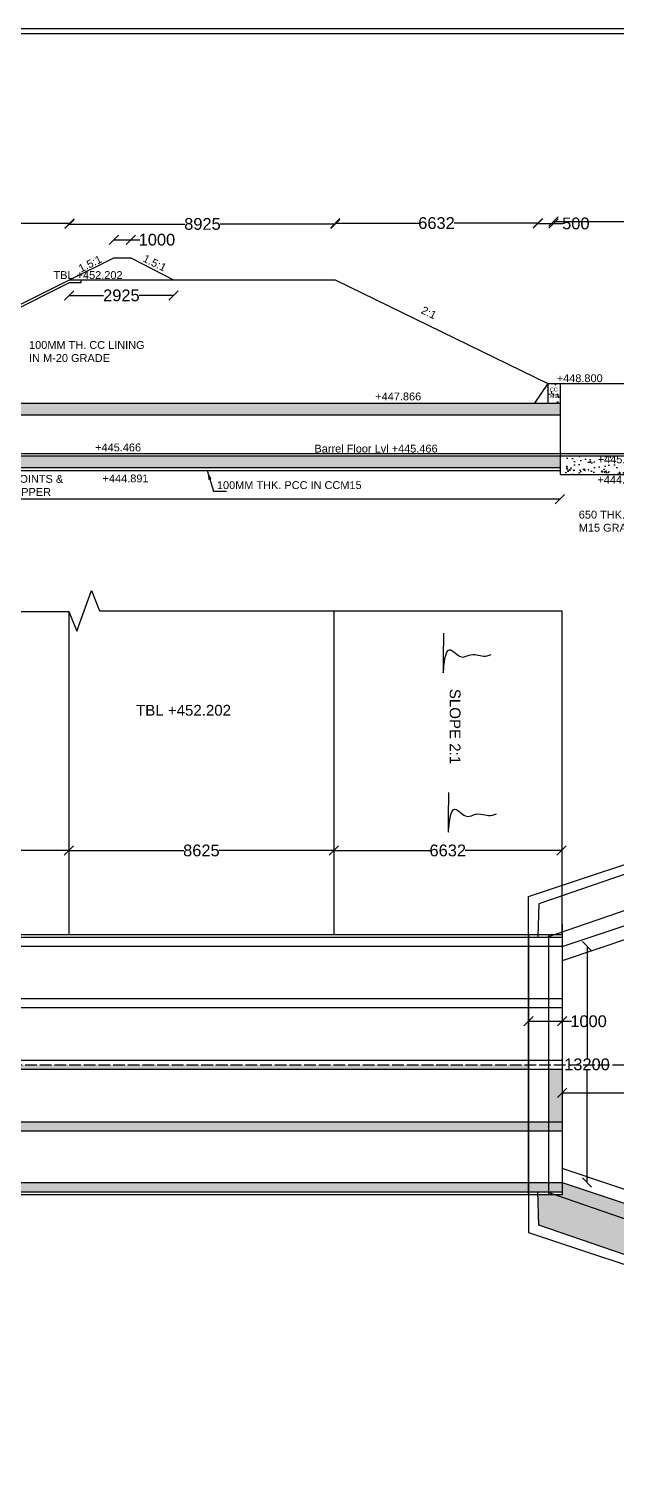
# Model space of a CAD drawing. Header units: millimetres. Extents: x 5124 to 6568637, y 2311 to 91879094.
# Drawn here: x 3713914 to 3719909, y 45941654 to 45956445 of the extents above; entities that cross this region are included whole.
import ezdxf

# ---------------------------------------------------------------- set-up
doc = ezdxf.new("R2010")
doc.units = ezdxf.units.MM
doc.header["$MEASUREMENT"] = 0
doc.linetypes.add('ACAD_ISO02W100', pattern=[15, 12, -3])
for name, color, linetype in [('DIMENSION', 7, 'Continuous'), ('DRAWING', 7, 'Continuous'), ('TEXT', 7, 'Continuous')]:
    doc.layers.add(name, color=color, linetype=linetype)
doc.styles.get("Standard").update_dxf_attribs({"font": 'arial.ttf', "height": 120})
doc.dimstyles.get("Standard").update_dxf_attribs({"dimtxt": 200, "dimasz": 110, "dimexe": 0.18, "dimexo": 0.0625, "dimgap": 0.09, "dimtad": 0, "dimtih": 1, "dimtoh": 1, "dimdec": 0, "dimzin": 0, "dimdsep": 46, "dimtxsty": 'Standard', "dimblk": 'OBLIQUE', "dimcen": 0.09, "dimse1": 1, "dimse2": 1, "dimadec": 0, "dimazin": 0, "dimtfac": 1, "dimtdec": 0, "dimtofl": 0, "dimtmove": 0, "dimatfit": 3, "dimfxl": 1, "dimtolj": 1, "dimtzin": 0, "dimarcsym": 0})
pattern_1 = [(50, (0, 0), (179.31504565, -15.68803375), [18.75, -206.25]), (355, (0, 0), (-34.6878334, 188.0480334), [15, -165]), (100.4514, (14.94, -1.3), (144.6273454, 172.3598855), [15.9350475, -175.285528]), (46.1842, (0, 50), (266.8102622, -41.3797536), [28.125, -309.375]), (96.6356, (22.23, 46.55), (233.6656764, 243.5294677), [23.902572, -262.92825]), (351.1842, (0, 50), (233.6654863, 243.5296502), [22.5, -247.5]), (21, (25, 37.5), (149.22676303, -100.65472267), [18.75, -206.25]), (326, (25, 37.5), (60.828833, 181.28751126), [15, -165]), (71.4514, (37.44, 29.11), (210.05565715, 80.6326242), [15.9350475, -175.285528]), (37.5, (0, 0), (3.03996383, 83.22346346), [0, -163, 0, -167.5, 0, -165.625]), (7.5, (0, 0), (65.76738436, 98.60292797), [0, -95.5, 0, -159.25, 0, -63.125]), (327.5, (-55.75, 0), (133.45560904, -5.63871793), [0, -62.5, 0, -195, 0, -258.75]), (317.5, (-80.75, 0), (145.79654234, 25.02624558), [0, -81.25, 0, -129.5, 0, -183.75])]

# ---------------------------------------------------------------- blocks, each defined once
blk = doc.blocks.new('_Oblique')
at = {"color": 0, "linetype": 'ByBlock', "lineweight": -2}
blk.add_line((-0.5, -0.5), (0.5, 0.5), dxfattribs=at)
blk = doc.blocks.new('*D81')
at = {"layer": 'Defpoints', "color": 0, "linetype": 'Continuous', "transparency": 16777216}
for p in [(3714329, 45954458), (3711800, 45954443), (3714329, 45953882)]:
    blk.add_point(p, dxfattribs=at)
at = {"layer": 'DIMENSION', "color": 0, "linetype": 'Continuous', "lineweight": -2, "transparency": 16777216}
for p, q in [((3711800, 45954458), (3712886, 45954458)), ((3714329, 45954458), (3713244, 45954458))]:
    blk.add_line(p, q, dxfattribs=at)
at = {"layer": 'DIMENSION', "color": 0, "linetype": 'Continuous', "lineweight": -2, "transparency": 16777216, "xscale": 95, "yscale": 95, "zscale": 95, "rotation": 180}
blk.add_blockref('_Oblique', (3711800, 45954458), dxfattribs=at)
at = {"layer": 'DIMENSION', "color": 0, "linetype": 'Continuous', "lineweight": -2, "transparency": 16777216, "xscale": 95, "yscale": 95, "zscale": 95}
blk.add_blockref('_Oblique', (3714329, 45954458), dxfattribs=at)
at = {"layer": 'DIMENSION', "color": 0, "linetype": 'Continuous', "transparency": 16777216, "insert": (3713065, 45954458), "char_height": 120, "attachment_point": 5}
blk.add_mtext('\\A1;8300', dxfattribs=at)
blk = doc.blocks.new('*D82')
at = {"layer": 'Defpoints', "color": 0, "linetype": 'Continuous', "transparency": 16777216}
for p in [(3714953, 45954293), (3714780, 45954108), (3714953, 45954108)]:
    blk.add_point(p, dxfattribs=at)
at = {"layer": 'DIMENSION', "color": 0, "linetype": 'Continuous', "lineweight": -2, "transparency": 16777216}
for p, q in [((3714780, 45954293), (3714953, 45954293)), ((3714953, 45954293), (3715048, 45954293))]:
    blk.add_line(p, q, dxfattribs=at)
at = {"layer": 'DIMENSION', "color": 0, "linetype": 'Continuous', "lineweight": -2, "transparency": 16777216, "xscale": 95, "yscale": 95, "zscale": 95, "rotation": 180}
blk.add_blockref('_Oblique', (3714780, 45954293), dxfattribs=at)
at = {"layer": 'DIMENSION', "color": 0, "linetype": 'Continuous', "lineweight": -2, "transparency": 16777216, "xscale": 95, "yscale": 95, "zscale": 95}
blk.add_blockref('_Oblique', (3714953, 45954293), dxfattribs=at)
at = {"layer": 'DIMENSION', "color": 0, "linetype": 'Continuous', "transparency": 16777216, "insert": (3715221, 45954293), "char_height": 120, "attachment_point": 5}
blk.add_mtext('\\A1;1000', dxfattribs=at)
blk = doc.blocks.new('*D83')
at = {"layer": 'Defpoints', "color": 0, "linetype": 'Continuous', "transparency": 16777216}
for p in [(3715389, 45953882), (3714326, 45953852), (3715389, 45953725)]:
    blk.add_point(p, dxfattribs=at)
at = {"layer": 'DIMENSION', "color": 0, "linetype": 'Continuous', "lineweight": -2, "transparency": 16777216}
for p, q in [((3714326, 45953725), (3714677, 45953725)), ((3715389, 45953725), (3715038, 45953725))]:
    blk.add_line(p, q, dxfattribs=at)
at = {"layer": 'DIMENSION', "color": 0, "linetype": 'Continuous', "lineweight": -2, "transparency": 16777216, "xscale": 95, "yscale": 95, "zscale": 95, "rotation": 180}
blk.add_blockref('_Oblique', (3714326, 45953725), dxfattribs=at)
at = {"layer": 'DIMENSION', "color": 0, "linetype": 'Continuous', "lineweight": -2, "transparency": 16777216, "xscale": 95, "yscale": 95, "zscale": 95}
blk.add_blockref('_Oblique', (3715389, 45953725), dxfattribs=at)
at = {"layer": 'DIMENSION', "color": 0, "linetype": 'Continuous', "transparency": 16777216, "insert": (3714858, 45953725), "char_height": 120, "attachment_point": 5}
blk.add_mtext('\\A1;2925', dxfattribs=at)
blk = doc.blocks.new('*D84')
at = {"layer": 'Defpoints', "color": 0, "linetype": 'Continuous', "transparency": 16777216}
for p in [(3714329, 45954458), (3717043, 45954454), (3717043, 45953882)]:
    blk.add_point(p, dxfattribs=at)
at = {"layer": 'DIMENSION', "color": 0, "linetype": 'Continuous', "lineweight": -2, "transparency": 16777216}
for p, q in [((3714329, 45954454), (3715506, 45954454)), ((3717043, 45954454), (3715866, 45954454))]:
    blk.add_line(p, q, dxfattribs=at)
at = {"layer": 'DIMENSION', "color": 0, "linetype": 'Continuous', "lineweight": -2, "transparency": 16777216, "xscale": 95, "yscale": 95, "zscale": 95, "rotation": 180}
blk.add_blockref('_Oblique', (3714329, 45954454), dxfattribs=at)
at = {"layer": 'DIMENSION', "color": 0, "linetype": 'Continuous', "lineweight": -2, "transparency": 16777216, "xscale": 95, "yscale": 95, "zscale": 95}
blk.add_blockref('_Oblique', (3717043, 45954454), dxfattribs=at)
at = {"layer": 'DIMENSION', "color": 0, "linetype": 'Continuous', "transparency": 16777216, "insert": (3715686, 45954454), "char_height": 120, "attachment_point": 5}
blk.add_mtext('\\A1;8925', dxfattribs=at)
blk = doc.blocks.new('*D85')
at = {"layer": 'Defpoints', "color": 0, "linetype": 'Continuous', "transparency": 16777216}
for p in [(3717043, 45954454), (3719110, 45954468), (3719110, 45954463)]:
    blk.add_point(p, dxfattribs=at)
at = {"layer": 'DIMENSION', "color": 0, "linetype": 'Continuous', "lineweight": -2, "transparency": 16777216}
for p, q in [((3717043, 45954463), (3717897, 45954463)), ((3719110, 45954463), (3718255, 45954463))]:
    blk.add_line(p, q, dxfattribs=at)
at = {"layer": 'DIMENSION', "color": 0, "linetype": 'Continuous', "lineweight": -2, "transparency": 16777216, "xscale": 95, "yscale": 95, "zscale": 95, "rotation": 180}
blk.add_blockref('_Oblique', (3717043, 45954463), dxfattribs=at)
at = {"layer": 'DIMENSION', "color": 0, "linetype": 'Continuous', "lineweight": -2, "transparency": 16777216, "xscale": 95, "yscale": 95, "zscale": 95}
blk.add_blockref('_Oblique', (3719110, 45954463), dxfattribs=at)
at = {"layer": 'DIMENSION', "color": 0, "linetype": 'Continuous', "transparency": 16777216, "insert": (3718076, 45954463), "char_height": 120, "attachment_point": 5}
blk.add_mtext('\\A1;6632', dxfattribs=at)
blk = doc.blocks.new('*D86')
at = {"layer": 'Defpoints', "color": 0, "linetype": 'Continuous', "transparency": 16777216}
for p in [(3719110, 45954463), (3719271, 45954459), (3719271, 45954459)]:
    blk.add_point(p, dxfattribs=at)
at = {"layer": 'DIMENSION', "color": 0, "linetype": 'Continuous', "lineweight": -2, "transparency": 16777216}
for p, q in [((3719110, 45954459), (3719271, 45954459)), ((3719271, 45954459), (3719366, 45954459))]:
    blk.add_line(p, q, dxfattribs=at)
at = {"layer": 'DIMENSION', "color": 0, "linetype": 'Continuous', "lineweight": -2, "transparency": 16777216, "xscale": 95, "yscale": 95, "zscale": 95, "rotation": 180}
blk.add_blockref('_Oblique', (3719110, 45954459), dxfattribs=at)
at = {"layer": 'DIMENSION', "color": 0, "linetype": 'Continuous', "lineweight": -2, "transparency": 16777216, "xscale": 95, "yscale": 95, "zscale": 95}
blk.add_blockref('_Oblique', (3719271, 45954459), dxfattribs=at)
at = {"layer": 'DIMENSION', "color": 0, "linetype": 'Continuous', "transparency": 16777216, "insert": (3719499, 45954459), "char_height": 120, "attachment_point": 5}
blk.add_mtext('\\A1;500', dxfattribs=at)
blk = doc.blocks.new('*D87')
at = {"layer": 'Defpoints', "color": 0, "linetype": 'Continuous', "transparency": 16777216}
for p in [(3719271, 45954459), (3722782, 45954480), (3722782, 45954459)]:
    blk.add_point(p, dxfattribs=at)
at = {"layer": 'DIMENSION', "color": 0, "linetype": 'Continuous', "lineweight": -2, "transparency": 16777216}
for p, q in [((3719271, 45954480), (3720807, 45954480)), ((3722782, 45954480), (3721247, 45954480))]:
    blk.add_line(p, q, dxfattribs=at)
at = {"layer": 'DIMENSION', "color": 0, "linetype": 'Continuous', "lineweight": -2, "transparency": 16777216, "xscale": 95, "yscale": 95, "zscale": 95, "rotation": 180}
blk.add_blockref('_Oblique', (3719271, 45954480), dxfattribs=at)
at = {"layer": 'DIMENSION', "color": 0, "linetype": 'Continuous', "lineweight": -2, "transparency": 16777216, "xscale": 95, "yscale": 95, "zscale": 95}
blk.add_blockref('_Oblique', (3722782, 45954480), dxfattribs=at)
at = {"layer": 'DIMENSION', "color": 0, "linetype": 'Continuous', "transparency": 16777216, "insert": (3721027, 45954480), "char_height": 120, "attachment_point": 5}
blk.add_mtext('\\A1;17700', dxfattribs=at)
blk = doc.blocks.new('*D107')
at = {"layer": 'Defpoints', "color": 0, "linetype": 'Continuous', "transparency": 16777216}
for p in [(3719337, 45951938), (3702588, 45951872), (3719337, 45951646)]:
    blk.add_point(p, dxfattribs=at)
at = {"layer": 'DIMENSION', "color": 0, "linetype": 'Continuous', "lineweight": -2, "transparency": 16777216}
for p, q in [((3702588, 45951646), (3710737, 45951646)), ((3719337, 45951646), (3711188, 45951646))]:
    blk.add_line(p, q, dxfattribs=at)
at = {"layer": 'DIMENSION', "color": 0, "linetype": 'Continuous', "lineweight": -2, "transparency": 16777216, "xscale": 95, "yscale": 95, "zscale": 95, "rotation": 180}
blk.add_blockref('_Oblique', (3702588, 45951646), dxfattribs=at)
at = {"layer": 'DIMENSION', "color": 0, "linetype": 'Continuous', "lineweight": -2, "transparency": 16777216, "xscale": 95, "yscale": 95, "zscale": 95}
blk.add_blockref('_Oblique', (3719337, 45951646), dxfattribs=at)
at = {"layer": 'DIMENSION', "color": 0, "linetype": 'Continuous', "transparency": 16777216, "insert": (3710963, 45951646), "char_height": 120, "attachment_point": 5}
blk.add_mtext('\\A1;54500', dxfattribs=at)
blk = doc.blocks.new('*D142')
at = {"layer": 'Defpoints', "color": 0, "linetype": 'Continuous', "transparency": 16777216}
for p in [(3711805, 45948059), (3714322, 45948059), (3714322, 45948059)]:
    blk.add_point(p, dxfattribs=at)
at = {"layer": 'DIMENSION', "color": 0, "linetype": 'Continuous', "lineweight": -2, "transparency": 16777216}
for p, q in [((3711805, 45948059), (3712884, 45948059)), ((3714322, 45948059), (3713243, 45948059))]:
    blk.add_line(p, q, dxfattribs=at)
at = {"layer": 'DIMENSION', "color": 0, "linetype": 'Continuous', "lineweight": -2, "transparency": 16777216, "xscale": 95, "yscale": 95, "zscale": 95, "rotation": 180}
blk.add_blockref('_Oblique', (3711805, 45948059), dxfattribs=at)
at = {"layer": 'DIMENSION', "color": 0, "linetype": 'Continuous', "lineweight": -2, "transparency": 16777216, "xscale": 95, "yscale": 95, "zscale": 95}
blk.add_blockref('_Oblique', (3714322, 45948059), dxfattribs=at)
at = {"layer": 'DIMENSION', "color": 0, "linetype": 'Continuous', "transparency": 16777216, "insert": (3713063, 45948059), "char_height": 120, "attachment_point": 5}
blk.add_mtext('\\A1;8300', dxfattribs=at)
blk = doc.blocks.new('*D143')
at = {"layer": 'Defpoints', "color": 0, "linetype": 'Continuous', "transparency": 16777216}
for p in [(3714322, 45948059), (3717028, 45948059), (3717028, 45948059)]:
    blk.add_point(p, dxfattribs=at)
at = {"layer": 'DIMENSION', "color": 0, "linetype": 'Continuous', "lineweight": -2, "transparency": 16777216}
for p, q in [((3714322, 45948059), (3715495, 45948059)), ((3717028, 45948059), (3715855, 45948059))]:
    blk.add_line(p, q, dxfattribs=at)
at = {"layer": 'DIMENSION', "color": 0, "linetype": 'Continuous', "lineweight": -2, "transparency": 16777216, "xscale": 95, "yscale": 95, "zscale": 95, "rotation": 180}
blk.add_blockref('_Oblique', (3714322, 45948059), dxfattribs=at)
at = {"layer": 'DIMENSION', "color": 0, "linetype": 'Continuous', "lineweight": -2, "transparency": 16777216, "xscale": 95, "yscale": 95, "zscale": 95}
blk.add_blockref('_Oblique', (3717028, 45948059), dxfattribs=at)
at = {"layer": 'DIMENSION', "color": 0, "linetype": 'Continuous', "transparency": 16777216, "insert": (3715675, 45948059), "char_height": 120, "attachment_point": 5}
blk.add_mtext('\\A1;8625', dxfattribs=at)
blk = doc.blocks.new('*D144')
at = {"layer": 'Defpoints', "color": 0, "linetype": 'Continuous', "transparency": 16777216}
for p in [(3717028, 45948059), (3719354, 45948059), (3719354, 45948059)]:
    blk.add_point(p, dxfattribs=at)
at = {"layer": 'DIMENSION', "color": 0, "linetype": 'Continuous', "lineweight": -2, "transparency": 16777216}
for p, q in [((3717028, 45948059), (3718012, 45948059)), ((3719354, 45948059), (3718370, 45948059))]:
    blk.add_line(p, q, dxfattribs=at)
at = {"layer": 'DIMENSION', "color": 0, "linetype": 'Continuous', "lineweight": -2, "transparency": 16777216, "xscale": 95, "yscale": 95, "zscale": 95, "rotation": 180}
blk.add_blockref('_Oblique', (3717028, 45948059), dxfattribs=at)
at = {"layer": 'DIMENSION', "color": 0, "linetype": 'Continuous', "lineweight": -2, "transparency": 16777216, "xscale": 95, "yscale": 95, "zscale": 95}
blk.add_blockref('_Oblique', (3719354, 45948059), dxfattribs=at)
at = {"layer": 'DIMENSION', "color": 0, "linetype": 'Continuous', "transparency": 16777216, "insert": (3718191, 45948059), "char_height": 120, "attachment_point": 5}
blk.add_mtext('\\A1;6632', dxfattribs=at)
blk = doc.blocks.new('*D161')
at = {"layer": 'Defpoints', "color": 0, "linetype": 'Continuous', "transparency": 16777216}
for p in [(3719360, 45945586), (3722784, 45945586), (3722784, 45945586)]:
    blk.add_point(p, dxfattribs=at)
at = {"layer": 'DIMENSION', "color": 0, "linetype": 'Continuous', "lineweight": -2, "transparency": 16777216}
for p, q in [((3719360, 45945586), (3720852, 45945586)), ((3722784, 45945586), (3721292, 45945586))]:
    blk.add_line(p, q, dxfattribs=at)
at = {"layer": 'DIMENSION', "color": 0, "linetype": 'Continuous', "lineweight": -2, "transparency": 16777216, "xscale": 95, "yscale": 95, "zscale": 95, "rotation": 180}
blk.add_blockref('_Oblique', (3719360, 45945586), dxfattribs=at)
at = {"layer": 'DIMENSION', "color": 0, "linetype": 'Continuous', "lineweight": -2, "transparency": 16777216, "xscale": 95, "yscale": 95, "zscale": 95}
blk.add_blockref('_Oblique', (3722784, 45945586), dxfattribs=at)
at = {"layer": 'DIMENSION', "color": 0, "linetype": 'Continuous', "transparency": 16777216, "insert": (3721072, 45945586), "char_height": 120, "attachment_point": 5}
blk.add_mtext('\\A1;17700', dxfattribs=at)
blk = doc.blocks.new('*D162')
at = {"layer": 'Defpoints', "color": 0, "linetype": 'Continuous', "transparency": 16777216}
for p in [(3719360, 45947082), (3719360, 45944669), (3719613, 45944669)]:
    blk.add_point(p, dxfattribs=at)
at = {"layer": 'DIMENSION', "color": 0, "linetype": 'Continuous', "lineweight": -2, "transparency": 16777216}
for p, q in [((3719613, 45947082), (3719613, 45945937)), ((3719613, 45944669), (3719613, 45945814))]:
    blk.add_line(p, q, dxfattribs=at)
at = {"layer": 'DIMENSION', "color": 0, "linetype": 'Continuous', "lineweight": -2, "transparency": 16777216, "xscale": 95, "yscale": 95, "zscale": 95}
for p, rotation in [((3719613, 45947082), 90), ((3719613, 45944669), 270)]:
    blk.add_blockref('_Oblique', p, dxfattribs=dict(at, rotation=rotation))
at = {"layer": 'DIMENSION', "color": 0, "linetype": 'Continuous', "transparency": 16777216, "insert": (3719613, 45945876), "char_height": 120, "attachment_point": 5}
blk.add_mtext('\\A1;13200', dxfattribs=at)
blk = doc.blocks.new('*D163')
at = {"layer": 'Defpoints', "color": 0, "linetype": 'Continuous', "transparency": 16777216}
for p in [(3719014, 45946316), (3719360, 45946316), (3719360, 45946316)]:
    blk.add_point(p, dxfattribs=at)
at = {"layer": 'DIMENSION', "color": 0, "linetype": 'Continuous', "lineweight": -2, "transparency": 16777216}
for p, q in [((3719014, 45946316), (3719360, 45946316)), ((3719360, 45946316), (3719455, 45946316))]:
    blk.add_line(p, q, dxfattribs=at)
at = {"layer": 'DIMENSION', "color": 0, "linetype": 'Continuous', "lineweight": -2, "transparency": 16777216, "xscale": 95, "yscale": 95, "zscale": 95, "rotation": 180}
blk.add_blockref('_Oblique', (3719014, 45946316), dxfattribs=at)
at = {"layer": 'DIMENSION', "color": 0, "linetype": 'Continuous', "lineweight": -2, "transparency": 16777216, "xscale": 95, "yscale": 95, "zscale": 95}
blk.add_blockref('_Oblique', (3719360, 45946316), dxfattribs=at)
at = {"layer": 'DIMENSION', "color": 0, "linetype": 'Continuous', "transparency": 16777216, "insert": (3719629, 45946316), "char_height": 120, "attachment_point": 5}
blk.add_mtext('\\A1;1000', dxfattribs=at)

msp = doc.modelspace()

# ---------------------------------------------------------------- hatches: boundary and pattern name
at = {"layer": 'DRAWING', "linetype": 'Continuous'}
h = msp.add_hatch(dxfattribs=at)
h.set_pattern_fill('AR-CONC', color=256, scale=25, style=0)
h.set_pattern_definition(pattern_1)
h.paths.add_polyline_path([(3719337.5, 45952825.6), (3719211.4, 45952825.6), (3719211.4, 45952625), (3719337.5, 45952625)])
h.paths.add_polyline_path([(3719223.4, 45952794.8), (3719345.8, 45952794.8), (3719345.8, 45952666.6), (3719223.4, 45952666.6)], flags=9)
h = msp.add_hatch(dxfattribs=at)
h.set_pattern_fill('AR-CONC', color=256, scale=25, style=0)
h.set_pattern_definition(pattern_1)
h.paths.add_polyline_path([(3719337.5, 45952506.6), (3719337.5, 45952625), (3712166.2, 45952625), (3712166.2, 45952570), (3712214, 45952570, -1), (3712219.8, 45952570, -0.4142136), (3712216.9, 45952567.1), (3712216.9, 45952506.6)])
h = msp.add_hatch(dxfattribs=at)
h.set_pattern_fill('AR-CONC', color=256, scale=25, style=0)
h.set_pattern_definition(pattern_1)
h.paths.add_polyline_path([(3719337.5, 45951968), (3719337.5, 45952086), (3712216.9, 45952086), (3712216.9, 45952000.9, -0.4142136), (3712219.8, 45951998.1, -1), (3712214, 45951998.1), (3712166.2, 45951998.1), (3712166.2, 45951968)])
h = msp.add_hatch(dxfattribs=at)
h.set_pattern_fill('AR-CONC', color=256, scale=25, style=0)
h.set_pattern_definition(pattern_1)
h.paths.add_polyline_path([(3722873.2, 45952086), (3719337.5, 45952086), (3719337.5, 45951898.1), (3722873.2, 45951898.1)])
h = msp.add_hatch(dxfattribs=at)
h.set_pattern_fill('AR-CONC', color=256, scale=25, style=0)
h.set_pattern_definition(pattern_1)
h.paths.add_polyline_path([(3719360.5, 45945827.1), (3719220.2, 45945827.1), (3719220.2, 45945288.6), (3719360.5, 45945288.6)])
h.paths.add_polyline_path([(3719360.5, 45945288.6), (3719220.2, 45945288.6), (3719220.2, 45945197.9), (3719360.5, 45945197.9)])
h.paths.add_polyline_path([(3719220.2, 45945288.6), (3719014, 45945288.6), (3719014, 45945197.9), (3719220.2, 45945197.9)])
h.paths.add_polyline_path([(3719014, 45945288.6), (3712195.1, 45945288.6), (3712195.1, 45945197.9), (3719014, 45945197.9)])
h.paths.add_polyline_path([(3719014, 45945872.5), (3712195.1, 45945872.5), (3712195.1, 45945827.1), (3719014, 45945827.1)])
h.paths.add_polyline_path([(3712157.3, 45945872.5), (3708064.6, 45945872.5), (3708064.6, 45945827.1), (3712157.3, 45945827.1)])
h.paths.add_polyline_path([(3712157.3, 45945288.6), (3708064.6, 45945288.6), (3708064.6, 45945197.9), (3712157.3, 45945197.9)])
h.paths.add_polyline_path([(3712157.3, 45944668.8), (3708064.6, 45944668.8), (3708064.6, 45944574), (3712157.3, 45944574)])
h.paths.add_polyline_path([(3719014, 45944668.8), (3712195.1, 45944668.8), (3712195.1, 45944574), (3719014, 45944574)])
h.paths.add_polyline_path([(3719360.5, 45944668.8), (3719360.5, 45944546.6), (3719281.9, 45944546.6), (3722635.1, 45943392.2), (3722635.1, 45942458.9), (3722783.7, 45942458.9), (3722783.7, 45943528.9)])
h.paths.add_polyline_path([(3719360.5, 45944668.8), (3719220.2, 45944668.8), (3719220.2, 45944574), (3719360.5, 45944574)])
h.paths.add_polyline_path([(3719220.2, 45944668.8), (3719014, 45944668.8), (3719014, 45944574), (3719220.2, 45944574)])
h.paths.add_polyline_path([(3719281.9, 45944546.6), (3719111.9, 45944546.6), (3719120.3, 45944234.6), (3722300.1, 45943141.1), (3722300.1, 45942458.9), (3722635.1, 45942458.9), (3722635.1, 45943392.2)])

# ---------------------------------------------------------------- linework, layer by layer
for points in [[(3733388.5, 45956444.6), (3695813.5, 45956444.6), (3695813.5, 45930107.4), (3733388.5, 45930107.4)], [(3733338.2, 45956394.3), (3695863.8, 45956394.3), (3695863.8, 45930157.7), (3733338.2, 45930157.7)]]:
    msp.add_lwpolyline(points, close=True, dxfattribs=at)
for points in [[(3714329.4, 45953882.5), (3714779.8, 45954107.5), (3714952.8, 45954107.5), (3715389.2, 45953882.5)], [(3711805.6, 45952625), (3714329.4, 45953882.5), (3717042.6, 45953882.5), (3719211.4, 45952825.6), (3719211.4, 45952625)], [(3714445.2, 45953882.5), (3714445.2, 45953852.3), (3714326.3, 45953852.3), (3711876.6, 45952625)], [(3719211.4, 45952825.6), (3719078.3, 45952625)], [(3719211.4, 45952825.6), (3719337.5, 45952825.6)], [(3719337.5, 45952828.8), (3719337.5, 45951898.1)], [(3719337.5, 45952825.6), (3722769.4, 45952825.6), (3722769.4, 45951898.1)], [(3702587.8, 45952625), (3719337.5, 45952625)], [(3702587.8, 45952506.6), (3719337.5, 45952506.6)], [(3700854.9, 45952112.7), (3722873.2, 45952112.7)], [(3702587.8, 45952086), (3722873.2, 45952086)], [(3719337.5, 45951898.1), (3722873.2, 45951898.1), (3722873.2, 45952112.7)], [(3702587.8, 45951968), (3719337.5, 45951968)], [(3702587.8, 45951937.6), (3719337.5, 45951937.6)], [(3702623.8, 45950516), (3703925.1, 45950516), (3704004, 45950297.6), (3704148.8, 45950718.7), (3704229.7, 45950506.2), (3704561.8, 45950506.2), (3704637.6, 45950292.6), (3704791.2, 45950709.4), (3704866.4, 45950504.1), (3706913.8, 45950504.1), (3706988.1, 45950297.9), (3707144.5, 45950711.9), (3707222.7, 45950499.7), (3714322, 45950499.7), (3714402.2, 45950296.8), (3714552.5, 45950711.8), (3714633, 45950505.3), (3719354.3, 45950505.3)], [(3714322, 45950499.7), (3714322, 45947196)], [(3717027.9, 45950505.3), (3717027.9, 45947201.6)], [(3719354.3, 45950505.3), (3719354.3, 45947201.6)], [(3719014, 45944545.7), (3719014, 45947588.6), (3722209, 45948650.6), (3722209, 45949387.8), (3722880.7, 45949387.8), (3722880.7, 45948117), (3719360.5, 45946934.4)], [(3719360.5, 45947079.4), (3722783.7, 45948219.3), (3722783.7, 45949289.3), (3722300.1, 45949289.3), (3722300.1, 45948607.1), (3719120.3, 45947513.6), (3719111.2, 45947174.2)], [(3719202.3, 45947174.2), (3722635.1, 45948356), (3722635.1, 45949289.3)], [(3702623.8, 45947202.5), (3719360.5, 45947202.5)], [(3719014, 45947202.5), (3719014, 45944159.6), (3722209, 45943097.6), (3722209, 45942360.4), (3722880.7, 45942360.4), (3722880.7, 45943631.2), (3719360.5, 45944813.8)], [(3719220.2, 45947202.5), (3719220.2, 45944546.6)], [(3719360.5, 45947311.8), (3719360.5, 45944540.6)], [(3702623.8, 45947174.2), (3719360.5, 45947174.2)], [(3702623.8, 45947082.3), (3719360.5, 45947082.3)], [(3702623.8, 45946547.4), (3719360.5, 45946547.4)], [(3702623.8, 45946456.9), (3719360.5, 45946456.9)], [(3702623.8, 45945920.2), (3719360.5, 45945920.2)], [(3702623.8, 45945827.1), (3719360.5, 45945827.1)], [(3702623.8, 45945288.6), (3719360.5, 45945288.6)], [(3702623.8, 45945197.9), (3719360.5, 45945197.9)], [(3702623.8, 45944668.8), (3719360.5, 45944668.8)], [(3702623.8, 45944574), (3719360.5, 45944574)], [(3702623.8, 45944546.6), (3719360.5, 45944546.6)], [(3719360.5, 45944668.8), (3722783.7, 45943528.9), (3722783.7, 45942458.9), (3722300.1, 45942458.9), (3722300.1, 45943141.1), (3719120.3, 45944234.6), (3719111.2, 45944574)], [(3719202.3, 45944574), (3722635.1, 45943392.2), (3722635.1, 45942458.9)]]:
    msp.add_lwpolyline(points, dxfattribs=at)
at = {"layer": 'DRAWING', "linetype": 'ACAD_ISO02W100', "ltscale": 10}
msp.add_lwpolyline([(3702623.8, 45945872.5), (3726260.2, 45945872.5)], dxfattribs=at)
at = {"layer": 'DRAWING', "linetype": 'Continuous'}
for points in [[(3718147.5, 45950277.4), (3718147.5, 45949890.6), (3718210.3, 45950109.1), (3718338.6, 45950033.8), (3718421.6, 45950056.4), (3718522.1, 45950048.8), (3718554.8, 45950043.8), (3718635.3, 45950058.9)], [(3718199.7, 45948650.6), (3718199.7, 45948263.8), (3718262.5, 45948482.3), (3718390.8, 45948406.9), (3718473.8, 45948429.6), (3718574.3, 45948422), (3718607, 45948417), (3718687.5, 45948432.1)]]:
    msp.add_spline(points, degree=3, dxfattribs=at)

# ---------------------------------------------------------------- texts
at = {"layer": 'TEXT'}
msp.add_text('SLOPE 2:1', height=110, rotation=270, dxfattribs=at).set_placement((3718211, 45949709.2))
at = {"layer": 'TEXT', "linetype": 'Continuous', "char_height": 80, "width": 465.575, "attachment_point": 1}
for s, insert, rotation in [('1.5:1', (3714409.2, 45954029), 26.40627), ('1.5:1', (3715104.2, 45954147.2), 333.86391), ('2:1', (3717946.3, 45953619.6), 333.86391)]:
    msp.add_mtext(s, dxfattribs=dict(at, insert=insert, rotation=rotation))
at = {"layer": 'TEXT', "linetype": 'Continuous', "attachment_point": 1}
for s, insert, char_height, width in [('TBL +452.202', (3714164.6, 45953972.7), 80, 857.298), ('100MM TH. CC LINING \\PIN M-20 GRADE', (3713915.3, 45953259.2), 80, 1173.679), ('+448.800', (3719304, 45952920), 80, 465.575), (' +447.866', (3717419.4, 45952733.7), 80, 496.025), ('CC \\PM15', (3719233.4, 45952784.8), 40, 247.723), (' +445.466', (3714558.8, 45952213.4), 80, 857.298), ('Barrel Floor Lvl +445.466', (3716829.6, 45952201.6), 80, 1268.467), ('+445.391', (3719722.1, 45952091.4), 80, 464.975), ('20MM THICK EXPANSION JOINTS & 300 WIDE PVC WATER STOPPER ', (3712369.9, 45951892.4), 80, 1992.787), (' +444.891', (3714634.8, 45951897), 80, 480.582), ('100MM THK. PCC IN CCM15', (3715833.4, 45951828.7), 80, 2652.516), ('+444.741', (3719719.5, 45951884), 80, 464.975), ('650 THK. FLOOR CONCRETE IN CC M15 GRADE', (3719528.9, 45951527.3), 80, 2115.794), ('TBL +452.202', (3715007.8, 45949545.5), 110, 1165.65)]:
    msp.add_mtext(s, dxfattribs=dict(at, insert=insert, char_height=char_height, width=width))

# ---------------------------------------------------------------- dimensions: what is measured, and where the dimension line sits
at = {"layer": 'DIMENSION', "linetype": 'Continuous'}
for base, p1, p2, text, picture, middle in [((3714329.4, 45954458.5), (3711800.2, 45954443), (3714329.4, 45953882.5), '8300', '*D81', (3713064.8, 45954458.5)), ((3717042.6, 45954453.9), (3714329.4, 45954458.5), (3717042.6, 45953882.5), '8925', '*D84', (3715686, 45954453.9)), ((3719110, 45954463), (3717042.6, 45954453.9), (3719110, 45954468.4), '6632', '*D85', (3718076.3, 45954463)), ((3719271.2, 45954458.9), (3719110, 45954463), (3719271.2, 45954458.9), '500', '*D86', (3719498.7, 45954458.9)), ((3722782.4, 45954479.8), (3719271.2, 45954458.9), (3722782.4, 45954458.9), '17700', '*D87', (3721026.8, 45954479.8)), ((3714952.8, 45954292.6), (3714779.8, 45954107.5), (3714952.8, 45954107.5), '1000', '*D82', (3715221.2, 45954292.6)), ((3715389.2, 45953725.5), (3714326.3, 45953852.3), (3715389.2, 45953882.5), '2925', '*D83', (3714857.7, 45953725.5)), ((3719337.5, 45951646.1), (3702587.8, 45951872.3), (3719337.5, 45951937.6), '54500', '*D107', (3710962.6, 45951646.1)), ((3714322, 45948058.7), (3711804.9, 45948058.7), (3714322, 45948058.7), '8300', '*D142', (3713063.5, 45948058.7)), ((3717027.9, 45948058.7), (3714322, 45948058.7), (3717027.9, 45948058.7), '8625', '*D143', (3715675, 45948058.7)), ((3719354.3, 45948058.7), (3717027.9, 45948058.7), (3719354.3, 45948058.7), '6632', '*D144', (3718191.1, 45948058.7)), ((3719360.5, 45946315.8), (3719014, 45946315.8), (3719360.5, 45946315.8), '1000', '*D163', (3719628.9, 45946315.8)), ((3722783.7, 45945585.7), (3719360.5, 45945585.7), (3722783.7, 45945585.7), '17700', '*D161', (3721072.1, 45945585.7))]:
    dim = msp.add_linear_dim(base=base, p1=p1, p2=p2, text=text, dimstyle='Standard', override={"dimasz": 95, "dimarcsym": 1}, dxfattribs=at)
    dim.commit()
    dim.dimension.update_dxf_attribs({"geometry": picture, "text_midpoint": middle})
dim = msp.add_linear_dim(base=(3719613.2, 45944668.8), p1=(3719360.5, 45947082.3), p2=(3719360.5, 45944668.8), angle=90, text='13200', dimstyle='Standard', override={"dimasz": 95, "dimarcsym": 1}, dxfattribs=at)
dim.commit()
dim.dimension.update_dxf_attribs({"geometry": '*D162', "text_midpoint": (3719613.2, 45945875.5)})

# ---------------------------------------------------------------- leaders
at = {"layer": 'DRAWING', "linetype": 'Continuous'}
msp.add_leader([(3715734.7, 45951937.6), (3715798.9, 45951727.8), (3715930.8, 45951727.8)], dimstyle='Standard', override={"dimasz": 95, "dimgap": 0.09, "dimtad": 0, "dimarcsym": 1}, dxfattribs=at)

doc.saveas('drawing.dxf')
